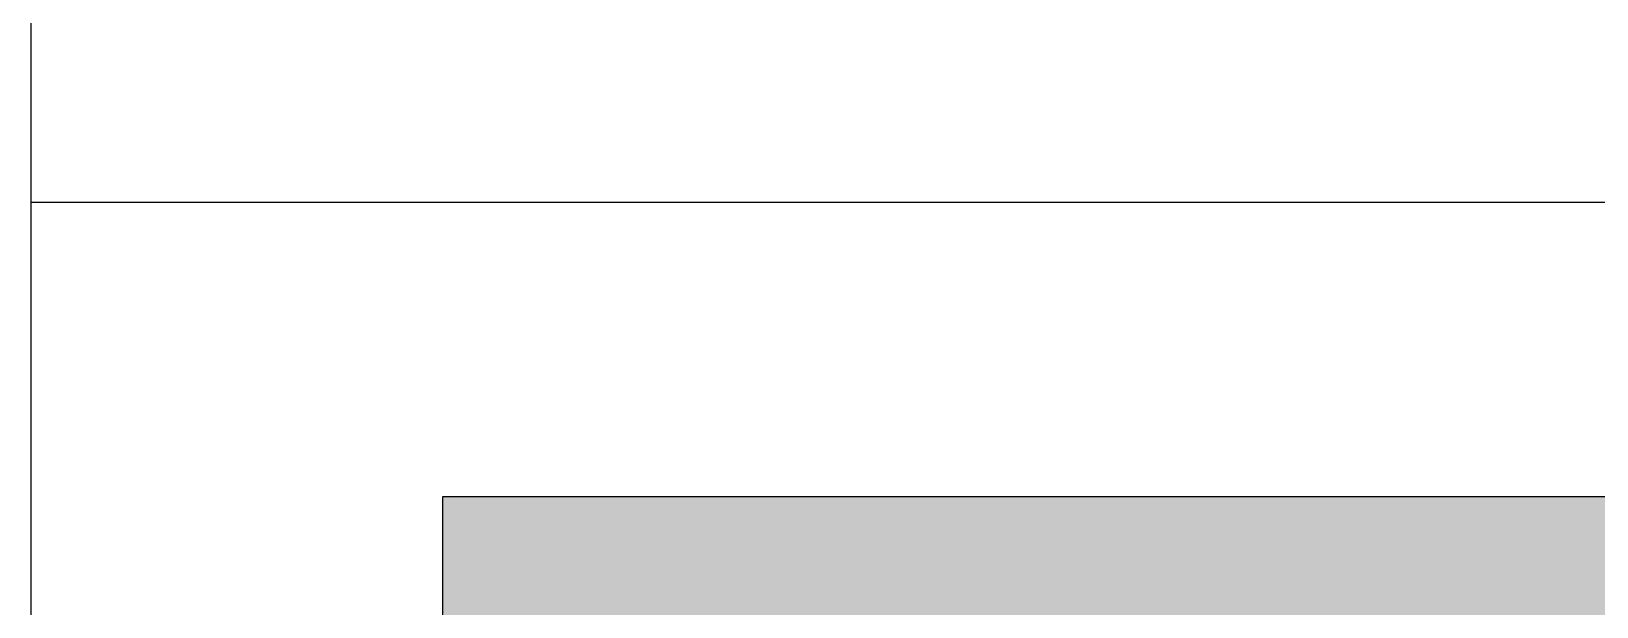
# Model space of a CAD drawing. Header units: metres. Extents: x -11 to 85, y -301 to 135.
# Drawn here: x 64.146 to 65.087, y -174.71 to -174.364 of the extents above; entities that cross this region are included whole.
import ezdxf

# ---------------------------------------------------------------- set-up
doc = ezdxf.new("R2010")
doc.units = ezdxf.units.M
doc.header["$LTSCALE"] = 0.036
for name, color, linetype in [('elec psiktis', 170, 'Continuous'), ('fan klimatismos hatch', 21, 'Continuous'), ('mihanologika text', 20, 'Continuous')]:
    doc.layers.add(name, color=color, linetype=linetype)

# ---------------------------------------------------------------- blocks, each defined once
blk = doc.blocks.new('elec psiktis')
at = {"layer": 'fan klimatismos hatch'}
blk.add_hatch(color=256, dxfattribs=at).paths.add_polyline_path([(-0.0064, 2.2384), (-1.1829, 2.2384), (-1.1829, -0.0146), (-0.0064, -0.0146)])
at = {"layer": 'elec psiktis'}
for p, q in [((-0.0064, 2.2384), (-0.0064, -0.0146)), ((-0.0064, 2.2384), (-0.0064, -0.0146)), ((-0.0064, -0.0146), (-4.7844, -0.0146))]:
    blk.add_line(p, q, dxfattribs=at)

msp = doc.modelspace()

# ---------------------------------------------------------------- linework, layer by layer
at = {"layer": 'mihanologika text'}
msp.add_line((64.14587, -174.46666), (72.55668, -174.46666), dxfattribs=at)
msp.add_lwpolyline([(64.14587, -172.08325), (72.55529, -172.08325), (72.55529, -180.81804), (64.14587, -180.81804)], close=True, dxfattribs=at)

# ---------------------------------------------------------------- block references
at = {"layer": 'elec psiktis', "linetype": 'Continuous', "xscale": 0.6500000000014552, "yscale": 0.6500000000014552, "zscale": 0.65, "rotation": 180}
msp.add_blockref('elec psiktis', (64.38892, -174.65282), dxfattribs=at)

doc.saveas('drawing.dxf')
